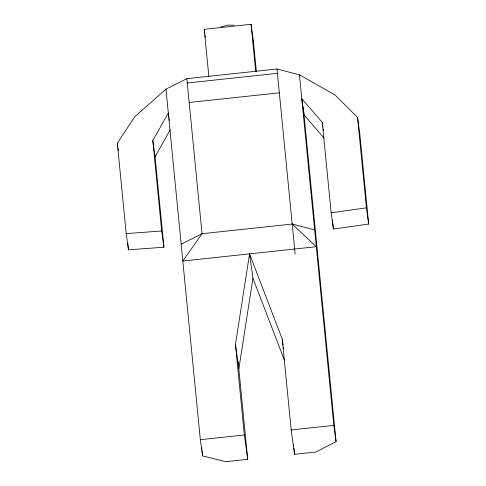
<?xml version="1.0" encoding="UTF-8"?>
<svg xmlns="http://www.w3.org/2000/svg" width="486" height="486" viewBox="0 0 486 486"><rect width="100%" height="100%" fill="white"/><g stroke="black" fill="none" stroke-linecap="round" stroke-linejoin="round"><path stroke-width="0.73" d="M253.133 42.021L253.328 40.538L251.074 24.3L204.223 29.324L208.834 76.308M324.059 138.03L304.029 114.884L301.776 98.652L322.291 122.363L331.16 212.795L333.414 229.028L368.667 224.058L359.804 133.62L357.544 117.387L335.146 95.074L299.437 74.826L276.996 68.994L186.837 78.665L165.969 89.145L200.341 439.696L202.595 455.929L225.723 461.7L247.72 459.343L244.33 434.976L235.461 344.495L249.555 253.862L282.281 339.185L283.101 345.09M249.555 253.862L252.945 278.229L238.845 368.856L235.461 344.495M165.969 89.145L134.938 116.549L117.333 143.157L126.196 233.596L128.456 249.828L163.94 247.21L161.686 230.978L152.817 140.545L168.302 112.971M163.94 247.21L155.077 156.771L170.191 129.859M303.665 111.16L336.069 441.61L315.882 452.029L294.565 454.313L291.181 429.952L282.281 339.185M181.169 244.191L202.036 233.717L292.201 224.046L314.642 229.872M220.766 26.991L227.904 25.072L234.179 25.193M331.16 212.795L366.414 207.826L357.544 117.387M187.262 82.991L277.421 73.319M189.169 102.497L279.335 92.82M200.341 439.696L244.33 434.976M291.181 429.952L333.809 425.378L336.069 441.61M126.196 233.596L161.686 230.978M292.201 224.046L316.295 246.706L182.821 261.025L202.036 233.717L186.837 78.665M252.945 278.229L284.583 360.727M366.414 207.826L368.667 224.058M322.291 122.363L322.904 126.791M323.214 129.003L323.421 130.479M283.411 347.308L283.617 348.784M204.223 29.324L204.843 33.753M205.043 35.229L205.353 37.446M168.405 113.706L168.921 117.399M169.122 118.876L169.328 120.346M152.817 140.545L155.077 156.771M117.333 143.157L117.843 146.845M118.049 148.321L118.353 150.539M332.527 219.988L332.673 221.495M332.825 223.001L333.414 229.028M303.3 107.436L303.519 109.672M299.437 74.826L333.809 425.378M276.996 68.994L295.154 254.19M293.611 444.562L293.757 446.063M293.975 448.311L294.565 454.313M253.328 40.538L256.401 71.861M251.074 24.3L255.679 71.284M238.183 362.064L247.72 459.343M201.781 447.63L201.927 449.137M202.079 450.644L202.595 455.929M127.788 243.043L128.456 249.828"/></g></svg>
